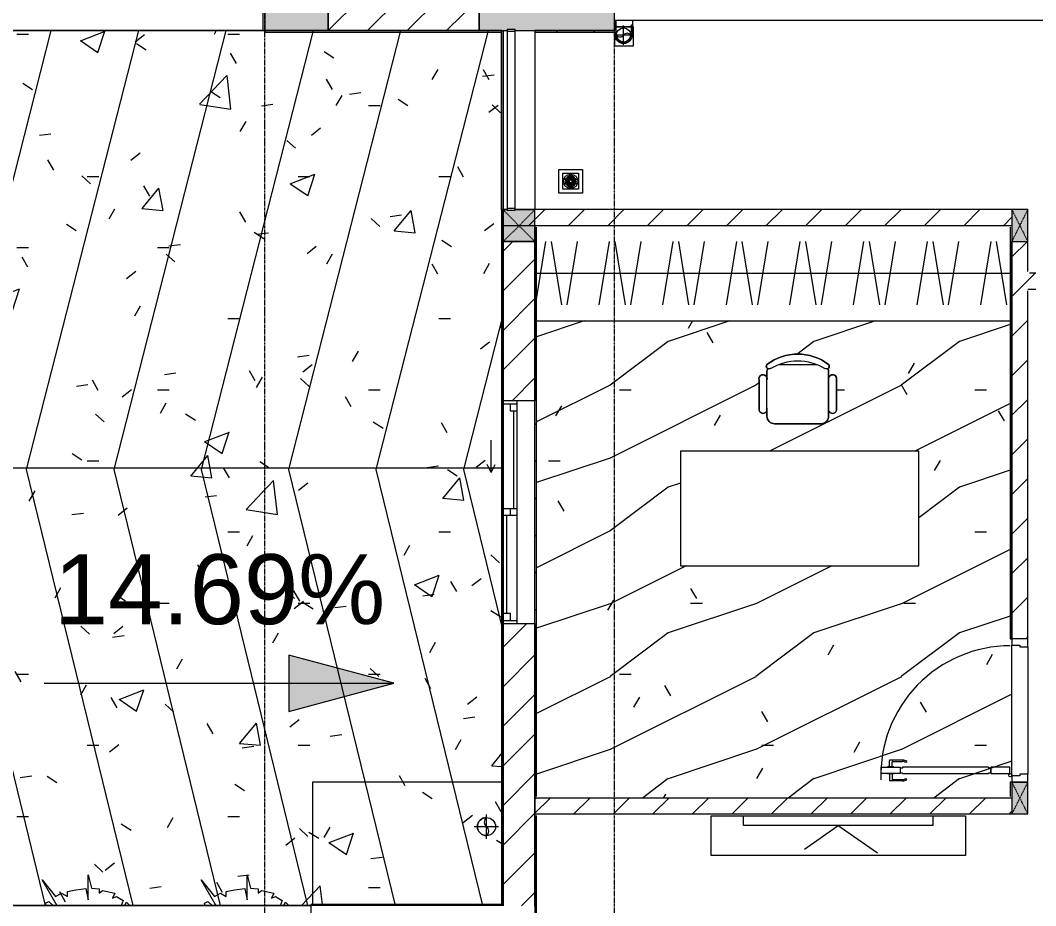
# Model space of a CAD drawing. Header units: millimetres. Extents: x 5357 to 259384, y -16348 to 109893.
# Drawn here: x 104415 to 110803, y 64260 to 69827 of the extents above; entities that cross this region are included whole.
import ezdxf

# ---------------------------------------------------------------- set-up
doc = ezdxf.new("R2010")
doc.units = ezdxf.units.MM
for name, pattern in [('Dash', [6, 3, -3]), ('Grid Line', [22.225, 12.7, -3.175, 3.175, -3.175]), ('IMPORT-CENTER _3_', [10.16, 6.35, -1.27, 1.27, -1.27]), ('IMPORT-Overhead', [3.96875, 2.38125, -1.5875])]:
    doc.linetypes.add(name, pattern=pattern)
for name, color, linetype, lineweight in [('0-1', 7, 'Continuous', 5), ('A-AREA-1', 30, 'IMPORT-Overhead', 9), ('A-DETL-GENF-1', 53, 'Continuous', 9), ('A-DETL-THIN', 151, 'Continuous', 9), ('A-DOOR-1', 254, 'Continuous', 9), ('A-DOOR-2', 53, 'Continuous', 9), ('A-FLOR', 192, 'Continuous', 9), ('A-FLOR-1', 53, 'Continuous', 9), ('A-FLOR-HRAL-1', 254, 'Continuous', 9), ('A-FLOR-HRAL-2', 53, 'Continuous', 9), ('A-FLOR-PATT', 8, 'Continuous', 9), ('A-FLOR-PATT-1', 10, 'Continuous', 9), ('A-GLAZ', 151, 'Continuous', 9), ('A-WALL', 113, 'Continuous', 9), ('A-WALL-1', 9, 'Continuous', 18), ('A-WALL-2', 53, 'Continuous', 9), ('A-WALL-3', 113, 'Continuous', 18), ('A-WALL-PATT', 111, 'Continuous', 9), ('A-WALL-PATT-1', 10, 'Continuous', 9), ('A-WALL-PATT-2', 53, 'Continuous', 9), ('G-ANNO-DIMS', 111, 'Continuous', 9), ('G-IMPT', 8, 'Continuous', 9), ('G-IMPT-2', 8, 'IMPORT-CENTER _3_', 9), ('I-FURN', 30, 'Continuous', 9), ('I-FURN-1', 254, 'Continuous', 9), ('I-WALL-1', 9, 'Continuous', 18), ('L-PLNT-1', 7, 'Continuous', 9), ('M-EQPM', 50, 'Continuous', 9), ('S-COLS', 52, 'Continuous', 9), ('S-COLS-1', 253, 'Continuous', 5), ('S-COLS-2', 9, 'Continuous', 18), ('S-COLS-3', 53, 'Continuous', 9), ('S-COLS-4', 254, 'Continuous', 9), ('S-COLS-5', 52, 'Continuous', 18), ('S-COLS-6', 52, 'Dash', 9), ('S-COLS-HDLN', 52, 'Dash', 9), ('S-COLS-HDLN-1', 53, 'Dash', 9), ('S-GRID-1', 1, 'Grid Line', 9)]:
    doc.layers.add(name, color=color, linetype=linetype, lineweight=lineweight)
doc.styles.add('Arial_10', font='arial_0.ttf', dxfattribs={"height": 440})
pattern_1 = [(45, (0, 0), (-124.4508, 124.4508), [])]
pattern_2 = [(45, (0, 0), (-116.67262, 116.67262), [])]

# ---------------------------------------------------------------- blocks, each defined once
blk = doc.blocks.new('NCV_TKTC_KET CAU_rvt-1-TKCS_MB CẢNH QUAN CÂY XANH')
at = {"layer": 'S-COLS-1'}
for points in [[(108152.6, 69761.9), (108152.6, 70111.9), (107302.6, 70111.9), (107302.6, 69761.9), (107477.5, 69761.9), (107477.5, 69769), (107527.5, 69769), (107527.5, 69761.9), (107638.8, 69761.9)], [(106027.6, 69761.9), (106352.4, 69761.9), (106352.4, 69961.9), (106027.6, 69961.9), (106027.6, 69956.9), (105977.6, 69956.9), (105977.6, 69961.9), (105952.4, 69961.9), (105952.4, 69761.9), (105977.6, 69761.9)]]:
    blk.add_hatch(color=256, dxfattribs=at).paths.add_polyline_path(points)
at = {"layer": 'S-COLS-2'}
for p, q in [((107302.6, 70111.9), (107302.6, 69761.9)), ((108152.6, 69761.9), (108152.6, 70111.9)), ((105952.4, 69961.9), (105952.4, 69761.9)), ((106352.4, 69761.9), (106352.4, 69961.9)), ((105952.4, 69761.9), (106352.4, 69761.9)), ((107302.6, 69761.9), (107477.5, 69761.9)), ((107527.5, 69761.9), (108152.6, 69761.9))]:
    blk.add_line(p, q, dxfattribs=at)
blk = doc.blocks.new('DOOR_CW_01 CANH MO-PANEL KINH - DIW_01-900x2200-CỬA GỖ VÂN LAMINATE-553393-TKCS_MB CẢNH QUAN CÂY XANH')
at = {"layer": 'A-DETL-GENF-1'}
for p, q in [((-399, 831.8), (-397, 831.8)), ((-399, 792.2), (-399, 831.8)), ((-397, 872), (-357, 872)), ((-397, 752), (-397, 872)), ((-397, 792.2), (-397, 831.8)), ((-357, 872), (-357, 752)), ((-357, 792.2), (-357, 831.8)), ((-355, 831.8), (-357, 831.8)), ((-355, 792.2), (-355, 831.8)), ((-442, 737), (-442, 816.5)), ((-399, 820.5), (-438, 820.5)), ((-434, 799.5), (-434, 737)), ((-399, 803.5), (-430, 803.5)), ((-397, 792.2), (-399, 792.2)), ((-357, 792.2), (-355, 792.2)), ((-355, 820.5), (-316, 820.5)), ((-355, 803.5), (-324, 803.5)), ((-320, 799.5), (-320, 737)), ((-312, 737), (-312, 816.5)), ((-433.9, 711.2), (-427.3, 715.8)), ((-357, 752), (-397, 752)), ((-397, 738), (-391, 738)), ((-397, 738), (-397, 196)), ((-363, 752), (-391, 752)), ((-391, 752), (-391, 738)), ((-363, 738), (-363, 752)), ((-357, 738), (-363, 738)), ((-357, 196), (-357, 738)), ((-320.1, 711.2), (-326.7, 715.8)), ((-397, 196), (-391, 196)), ((-391, 196), (-391, 182)), ((-357, 196), (-363, 196)), ((-363, 182), (-363, 196)), ((-357, 182), (-397, 182)), ((-397, 182), (-397, 62)), ((-391, 182), (-363, 182)), ((-357, 62), (-357, 182)), ((-397, 62), (-357, 62))]:
    blk.add_line(p, q, dxfattribs=at)
blk.add_circle((-407, 60), 10, dxfattribs=at)
for centre, radius, start, end in [((-407, 60), 814, 360, 92), ((-438, 816.5), 4, 90, 180), ((-430, 799.5), 4, 90, 180), ((-324, 799.5), 4, 360, 90), ((-316, 816.5), 4, 0, 90), ((-397, 737), 45, 180, 215), ((-397, 737), 37, 180, 215), ((-357, 737), 37, 325, 0), ((-357, 737), 45, 325, 0)]:
    blk.add_arc(centre, radius, start, end, dxfattribs=at)
at = {"layer": 'A-DOOR-2'}
for p, q in [((-410, 50), (-450, 50)), ((-450, 50), (-450, -50)), ((-410, 0), (-410, 50)), ((-400, 0), (-410, 0)), ((-407, 50), (-382, 50)), ((-400, -50), (-400, 0)), ((410, 0), (400, 0)), ((400, 0), (400, -50)), ((450, 50), (410, 50)), ((410, 50), (410, 0)), ((450, -50), (450, 50)), ((-450, -50), (-400, -50)), ((400, -50), (450, -50))]:
    blk.add_line(p, q, dxfattribs=at)
blk = doc.blocks.new('TU DO LV A - TU DO LV A-348230-TKCS_MB CẢNH QUAN CÂY XANH')
at = {"layer": 'I-FURN'}
for p, q in [((0, 600), (0, 590)), ((10, 136.3), (68.9, 499)), ((169, 101), (104.4, 499)), ((202.5, 101), (267.1, 499)), ((404.3, 101), (468.9, 499)), ((569, 101), (504.4, 499)), ((602.5, 101), (667.1, 499)), ((804.3, 101), (868.9, 499)), ((969, 101), (904.4, 499)), ((1002.5, 101), (1067.1, 499)), ((1204.3, 101), (1268.9, 499)), ((1369, 101), (1304.4, 499)), ((1402.5, 101), (1467.1, 499)), ((1604.3, 101), (1668.9, 499)), ((1769, 101), (1704.4, 499)), ((1802.5, 101), (1867.1, 499)), ((2004.3, 101), (2068.9, 499)), ((2169, 101), (2104.4, 499)), ((2202.5, 101), (2267.1, 499)), ((2404.3, 101), (2468.9, 499)), ((2569, 101), (2504.4, 499)), ((2602.5, 101), (2667.1, 499)), ((2804.3, 101), (2868.9, 499)), ((2969, 101), (2904.4, 499)), ((10, 300), (2990, 300)), ((10, 0), (2990, 0))]:
    blk.add_line(p, q, dxfattribs=at)
at = {"layer": 'I-FURN-1'}
for p, q in [((0, 600), (0, 590)), ((10, 0), (2990, 0))]:
    blk.add_line(p, q, dxfattribs=at)
blk = doc.blocks.new('BAN LV A - BAN LV A_dwg_ban hoc2-348006-TKCS_MB CẢNH QUAN CÂY XANH')
at = {"layer": 'I-FURN'}
for p, q in [((-194.4, 388.8), (-194.4, 113.4)), ((145.8, 437.4), (-145.8, 437.4)), ((194.4, 113.4), (194.4, 388.8)), ((-243, 354.4), (-243, 162)), ((194.4, 351.4), (194.4, 150.8)), ((243.7, 162), (243.7, 354.4)), ((-120.5, 64.8), (120.5, 64.8))]:
    blk.add_line(p, q, dxfattribs=at)
at = {"layer": 'I-FURN', "flags": 128}
blk.add_lwpolyline([(-737.8, 610.5), (-737.8, 1330.5), (-154.9, 1330.5), (762.2, 1330.5), (762.2, 610.5)], close=True, dxfattribs=at)
at = {"layer": 'I-FURN'}
for centre, radius, start, end in [((-145.8, 388.8), 48.6, 90, 180), ((145.8, 388.8), 48.6, 360, 90), ((-218.7, 347.3), 25.3, 343.7398, 163.7398), ((219.4, 347.3), 25.3, 16.2602, 170.70537), ((-218.7, 154.9), 25.3, 163.7398, 16.2602), ((219.4, 154.9), 25.3, 189.29463, 16.2602), ((-180.2, 75.4), 17.8, 57.97259, 216.69006), ((-145.8, 113.4), 48.6, 180, 207.58444), ((0, 324), 324, 233.1301, 306.8699), ((0, 359.3), 318.2, 237.57575, 302.42425), ((180.2, 75.4), 17.8, 323.30994, 122.02741), ((145.8, 113.4), 48.6, 332.41556, 0)]:
    blk.add_arc(centre, radius, start, end, dxfattribs=at)
blk = doc.blocks.new('BAN LV A - BAN LV A_dwg-348005-TKCS_MB CẢNH QUAN CÂY XANH')
at = {"extrusion": (0, 0, -1), "zscale": -1, "rotation": 180}
blk.add_blockref('BAN LV A - BAN LV A_dwg_ban hoc2-348006-TKCS_MB CẢNH QUAN CÂY XANH', (-729, 1383.7), dxfattribs=at)
blk = doc.blocks.new('BAN LV A - BAN LV A-348231-TKCS_MB CẢNH QUAN CÂY XANH')
at = {"layer": 'I-FURN-1'}
for p, q in [((486, 1221.7), (486, 1029.3)), ((534.6, 1270.3), (534.6, 1235.9)), ((923.4, 1232.9), (923.4, 1270.3)), ((972.7, 1029.3), (972.7, 1221.7)), ((534.6, 1029.3), (534.6, 994.9)), ((923.4, 994.9), (923.4, 1032.3)), ((583.2, 946.3), (874.8, 946.3)), ((1491.2, 773.2), (-8.8, 773.2)), ((-8.8, 773.2), (-8.8, 53.2)), ((1491.2, 53.2), (1491.2, 773.2)), ((-8.8, 53.2), (1491.2, 53.2))]:
    blk.add_line(p, q, dxfattribs=at)
for centre, radius, start, end in [((729, 1059.7), 324, 53.1301, 126.8699), ((548.9, 1308.3), 17.8, 143.30994, 240.59603), ((583.2, 1270.3), 48.6, 152.41556, 180), ((909.2, 1308.3), 17.8, 299.40397, 36.69006), ((874.8, 1270.3), 48.6, 360, 27.58444), ((510.3, 1228.8), 25.3, 16.2602, 196.2602), ((948.4, 1228.8), 25.3, 343.7398, 170.70537), ((510.3, 1036.4), 25.3, 196.2602, 343.7398), ((948.4, 1036.4), 25.3, 189.29463, 343.7398), ((583.2, 994.9), 48.6, 180, 270), ((874.8, 994.9), 48.6, 270, 360)]:
    blk.add_arc(centre, radius, start, end, dxfattribs=at)
blk.add_blockref('BAN LV A - BAN LV A_dwg-348005-TKCS_MB CẢNH QUAN CÂY XANH', (0, 0))
blk = doc.blocks.new('Railing - 50 x 10mm-457210-TKCS_MB CẢNH QUAN CÂY XANH')
at = {"layer": 'A-FLOR-HRAL-2'}
for p, q in [((25, 5), (-25, 5)), ((-25, 5), (-25, -5)), ((25, -5), (25, 5)), ((-25, -5), (25, -5))]:
    blk.add_line(p, q, dxfattribs=at)
blk = doc.blocks.new('Railing - Railing-840168-TKCS_MB CẢNH QUAN CÂY XANH')
at = {"layer": 'A-FLOR-HRAL-2'}
for p, q in [((84569, 60498.3), (84569, 59383.3)), ((84619, 59383.3), (84619, 60498.3))]:
    blk.add_line(p, q, dxfattribs=at)
for p in [(84594, 60503.3), (84594, 59378.3)]:
    blk.add_blockref('Railing - 50 x 10mm-457210-TKCS_MB CẢNH QUAN CÂY XANH', p)
blk = doc.blocks.new('G1_SOF - BO TRU - 100x200-V58-TKCS_MB CẢNH QUAN CÂY XANH')
at = {"layer": 'S-COLS-3'}
blk.add_hatch(color=256, dxfattribs=at).paths.add_polyline_path([(50, -100), (50, 100), (-50, 100), (-50, -100)])
at = {"layer": 'S-COLS-2'}
for p, q in [((50, 100), (-50, 100)), ((-50, 100), (-50, -100)), ((50, -100), (50, 100)), ((-50, -100), (50, -100))]:
    blk.add_line(p, q, dxfattribs=at)
at = {"layer": 'S-COLS-HDLN-1'}
for p, q in [((50, 100), (-50, -100)), ((-50, 100), (50, -100))]:
    blk.add_line(p, q, dxfattribs=at)
blk = doc.blocks.new('RES_BAN AN - RES_BAN AN-V90-TKCS_MB CẢNH QUAN CÂY XANH')
at = {"layer": 'I-FURN-1'}
for p, q in [((0, 250), (1600, 250)), ((0, 0), (0, 250)), ((1600, 250), (1600, 0)), ((1600, 0), (0, 0))]:
    blk.add_line(p, q, dxfattribs=at)
blk = doc.blocks.new('KE TIVI-2 - KE TIVI-2-V91-TKCS_MB CẢNH QUAN CÂY XANH')
at = {"layer": 'I-FURN-1'}
for p, q in [((0, 60), (-245.7, 232.1)), ((213, 209.1), (0, 60)), ((-595.6, 60), (595.6, 60)), ((-595.6, 0), (-595.6, 60)), ((595.6, 0), (-595.6, 0)), ((595.6, 60), (595.6, 0))]:
    blk.add_line(p, q, dxfattribs=at)
blk = doc.blocks.new('NCV_TKTC_TANG 1_rvt-1-TKCS_MB CẢNH QUAN CÂY XANH')
at = {"layer": 'A-FLOR-PATT-1'}
h = blk.add_hatch(dxfattribs=at)
h.set_pattern_fill('FP_5', color=256, style=0, pattern_type=2)
h.set_pattern_definition([(0, (0, 0), (1788.16, 447.04), [73.762, -1267.358, 73.762, -1267.358, -7152.64]), (0, (0, 0), (1788.16, 447.04), [-2682.24, 73.762, -2608.478, 73.762, -1267.358, -3129.28]), (0, (0, 0), (1788.16, 447.04), [-6705.6, 73.762, -820.318, 73.762, -2161.438]), (120, (670.56, 223.5), (-1281.228, 1325.072), [73.762, -1267.358, 73.762, -8419.998]), (120, (670.56, 223.5), (-1281.228, 1325.072), [-1414.882, -1267.358, 73.762, -2608.478, -4470.4]), (120, (670.56, 223.5), (-1281.228, 1325.072), [-5364.48, 73.762, -1267.358, 73.762, -3055.518]), (120, (670.56, 223.5), (-1281.228, 1325.072), [-6779.362, -820.318, 73.762, -2161.438]), (240, (894.1, 1117.6), (-506.932, -1772.112), [73.762, -1267.358, 73.762, -8419.998]), (240, (894.1, 1117.6), (-506.932, -1772.112), [-1414.882, -1267.358, 73.762, -2608.478, -4470.4]), (240, (894.1, 1117.6), (-506.932, -1772.112), [-5364.48, 73.762, -1267.358, 73.762, -3055.518]), (240, (894.1, 1117.6), (-506.932, -1772.112), [-6779.362, -820.318, 73.762, -2161.438])])
h.paths.add_polyline_path([(110652.5, 64936.9), (110652.5, 64946.9), (110642.6, 64946.9), (110642.6, 65037.4), (110652.6, 65037.4), (110652.6, 65937.4), (110642.6, 65937.4), (110642.6, 67936.9), (107662.6, 67936.9), (107662.6, 64936.9), (110642.6, 64936.9)])
h.paths.add_polyline_path([(108568.1, 66397.4), (108568.1, 67117.4), (110068.1, 67117.4), (110068.1, 66397.4), (109454.4, 66397.4)])
h.paths.add_polyline_path([(109451.7, 67290.5), (109147.5, 67292.2), (109129.6, 67301.7), (109125.7, 67304.7), (109118, 67314.8), (109113.1, 67326.5), (109111.5, 67339.1), (109111.5, 67373.5), (109104.8, 67362.5), (109093.6, 67356.1), (109080.7, 67356.1), (109069.5, 67362.5), (109062.9, 67376.5), (109065, 67585.2), (109075.3, 67595.2), (109086.6, 67598.3), (109099.3, 67595.2), (109108.8, 67586.1), (109111.5, 67586.1), (109112.9, 67626.1), (109117, 67637), (109110.8, 67642.9), (109108.9, 67646.7), (109113.5, 67664.4), (109162.1, 67694.3), (109217.7, 67715.7), (109276.1, 67726.5), (109335.6, 67726.5), (109394.1, 67715.7), (109454.4, 67691.3), (109500.3, 67663.1), (109501, 67642.9), (109494.8, 67637), (109498.9, 67626.1), (109500.3, 67614.5), (109500.3, 67577.1), (109509.8, 67593), (109521.4, 67598), (109534.9, 67596.3), (109545, 67588.6), (109547.8, 67584.4), (109549.6, 67565.9), (109547.8, 67370.6), (109538.5, 67359.1), (109526.8, 67355.3), (109514.7, 67357.6), (109505.1, 67365.2), (109500.3, 67370.6), (109498.6, 67326.5), (109493.8, 67314.8), (109480.5, 67300.5), (109476, 67297), (109464.3, 67292.2), (109454.4, 67290.9)])
h = blk.add_hatch(dxfattribs=at)
h.set_pattern_fill('FP_4', color=256, style=0, pattern_type=2)
h.set_pattern_definition([(216.87, (366.52, 916.3), (2748.89673, 1832.6049), [458.15, -4123.35]), (206.565, (916.3, 641.4), (-916.3012, -916.2996), [1024.455, -1024.455]), (198.435, (916.3, 183.26), (-1832.59854, -916.30195), [579.52, -2318.076])])
h.paths.add_polyline_path([(110652.5, 64936.9), (110652.5, 64946.9), (110642.6, 64946.9), (110642.6, 65037.4), (110652.6, 65037.4), (110652.6, 65937.4), (110642.6, 65937.4), (110642.6, 67936.9), (107662.6, 67936.9), (107662.6, 64936.9), (110642.6, 64936.9)])
h.paths.add_polyline_path([(108568.1, 66397.4), (108568.1, 67117.4), (110068.1, 67117.4), (110068.1, 66397.4), (109454.4, 66397.4)])
h.paths.add_polyline_path([(109451.7, 67290.5), (109147.5, 67292.2), (109129.6, 67301.7), (109125.7, 67304.7), (109118, 67314.8), (109113.1, 67326.5), (109111.5, 67339.1), (109111.5, 67373.5), (109104.8, 67362.5), (109093.6, 67356.1), (109080.7, 67356.1), (109069.5, 67362.5), (109062.9, 67376.5), (109065, 67585.2), (109075.3, 67595.2), (109086.6, 67598.3), (109099.3, 67595.2), (109108.8, 67586.1), (109111.5, 67586.1), (109112.9, 67626.1), (109117, 67637), (109110.8, 67642.9), (109108.9, 67646.7), (109113.5, 67664.4), (109162.1, 67694.3), (109217.7, 67715.7), (109276.1, 67726.5), (109335.6, 67726.5), (109394.1, 67715.7), (109454.4, 67691.3), (109500.3, 67663.1), (109501, 67642.9), (109494.8, 67637), (109498.9, 67626.1), (109500.3, 67614.5), (109500.3, 67577.1), (109509.8, 67593), (109521.4, 67598), (109534.9, 67596.3), (109545, 67588.6), (109547.8, 67584.4), (109549.6, 67565.9), (109547.8, 67370.6), (109538.5, 67359.1), (109526.8, 67355.3), (109514.7, 67357.6), (109505.1, 67365.2), (109500.3, 67370.6), (109498.6, 67326.5), (109493.8, 67314.8), (109480.5, 67300.5), (109476, 67297), (109464.3, 67292.2), (109454.4, 67290.9)])
at = {"layer": 'A-WALL-PATT-1'}
h = blk.add_hatch(dxfattribs=at)
h.set_pattern_fill('FP_2', color=256, style=0, pattern_type=2)
h.set_pattern_definition(pattern_1)
h.paths.add_polyline_path([(110652.6, 68536.9), (110652.6, 68636.9), (107527.5, 68634.6), (107527.5, 68634), (107477.5, 68636.2), (107477.5, 68636.9), (107452.6, 68636.9), (107452.6, 68536.9), (109454.4, 68536.9)])
h = blk.add_hatch(dxfattribs=at)
h.set_pattern_fill('FP_2', color=256, style=0, pattern_type=2)
h.set_pattern_definition(pattern_1)
h.paths.add_polyline_path([(110752.6, 64936.9), (110752.5, 65037.4), (110752.5, 65036.9), (110752.5, 64936.9)])
h.paths.add_polyline_path([(110702.6, 65937.4), (110752.6, 65937.4), (110752.6, 68436.9), (110652.6, 68436.9), (110652.6, 65937.4), (110664.8, 65937.4)])
h = blk.add_hatch(dxfattribs=at)
h.set_pattern_fill('FP_2', color=256, style=0, pattern_type=2)
h.set_pattern_definition(pattern_1)
h.paths.add_polyline_path([(111752.6, 68136.9), (111752.6, 68236.9), (111702.6, 68236.9), (111702.6, 68136.9), (111742.6, 68136.9)])
h.paths.add_polyline_path([(110802.6, 68136.9), (110802.6, 68236.9), (110752.6, 68236.9), (110752.6, 68136.9)])
h = blk.add_hatch(dxfattribs=at)
h.set_pattern_fill('FP_2', color=256, style=0, pattern_type=2)
h.set_pattern_definition(pattern_1)
h.paths.add_polyline_path([(110652.5, 64836.9), (110652.5, 64936.9), (107652.6, 64936.9), (107652.6, 64836.9), (109454.4, 64836.9)])
at = {"layer": 'A-WALL-PATT-2'}
h = blk.add_hatch(dxfattribs=at)
h.set_pattern_fill('FP_10', color=256, style=0, pattern_type=2)
h.set_pattern_definition(pattern_2)
h.paths.add_polyline_path([(108152.6, 69751.9), (108152.6, 69761.9), (107652.6, 69761.9), (107652.6, 69751.9)])
h = blk.add_hatch(dxfattribs=at)
h.set_pattern_fill('FP_10', color=256, style=0, pattern_type=2)
h.set_pattern_definition(pattern_2)
h.paths.add_polyline_path([(107662.6, 64936.9), (107662.6, 68526.9), (107652.6, 68526.9), (107652.6, 64936.9)])
h = blk.add_hatch(dxfattribs=at)
h.set_pattern_fill('FP_10', color=256, style=0, pattern_type=2)
h.set_pattern_definition(pattern_2)
h.paths.add_polyline_path([(110652.5, 64946.9), (110652.5, 65037.4), (110642.6, 65037.4), (110642.6, 64946.9)])
h.paths.add_polyline_path([(110642.6, 65937.4), (110652.6, 65937.4), (110652.6, 68526.9), (110642.6, 68526.9), (110642.6, 65945.4)])
h = blk.add_hatch(dxfattribs=at)
h.set_pattern_fill('FP_10', color=256, style=0, pattern_type=2)
h.set_pattern_definition(pattern_2)
h.paths.add_polyline_path([(107662.6, 61962), (107662.6, 62085.3), (107652.6, 62085.3), (107652.6, 61962)])
h.paths.add_polyline_path([(107652.6, 63885.3), (107662.6, 63885.3), (107662.6, 64826.9), (107652.6, 64826.9), (107652.6, 64525.9)])
at = {"layer": 'A-FLOR-1'}
for p, q in [((110652.6, 65077.4), (110652.6, 65897.4)), ((110752.6, 65887.4), (110752.6, 65087.4))]:
    blk.add_line(p, q, dxfattribs=at)
at = {"layer": 'A-WALL-1'}
for p, q in [((107477.5, 68636.9), (107452.6, 68636.9)), ((107452.6, 68636.9), (107452.6, 68536.9)), ((110652.6, 68636.9), (107527.5, 68636.9)), ((107452.6, 68536.9), (110652.6, 68536.9)), ((110802.6, 68236.9), (110762.6, 68236.9)), ((110652.5, 64936.9), (107652.6, 64936.9)), ((107652.6, 64936.9), (107652.6, 64836.9)), ((110752.6, 64836.9), (110752.6, 64936.9)), ((107652.6, 64836.9), (110652.5, 64836.9))]:
    blk.add_line(p, q, dxfattribs=at)
at = {"layer": 'A-WALL-2'}
for p, q in [((107452.6, 68636.9), (107452.6, 69761.9)), ((107652.6, 69751.9), (107652.6, 68636.9)), ((110652.6, 68436.9), (110652.6, 65937.4)), ((110652.6, 65937.4), (110652.6, 68436.9)), ((110752.6, 68247), (110752.6, 68436.9)), ((110752.6, 68136.9), (110802.6, 68136.9)), ((110752.6, 65937.4), (110752.6, 68127)), ((110652.6, 65077.4), (110652.6, 65897.4)), ((110752.6, 65887.4), (110752.6, 65087.4)), ((110752.6, 64936.9), (110752.6, 65037.4))]:
    blk.add_line(p, q, dxfattribs=at)
at = {"layer": 'I-WALL-1'}
for p, q in [((108152.6, 69836.9), (108152.6, 69826.9)), ((108152.6, 69826.9), (108152.6, 69761.9)), ((108162.6, 69826.9), (111542.6, 69826.9)), ((108162.6, 69751.9), (108162.6, 69826.9)), ((108152.6, 69761.9), (107652.6, 69761.9)), ((107652.6, 69761.9), (107652.6, 69751.9)), ((107652.6, 69751.9), (108152.6, 69751.9)), ((108152.6, 69751.9), (108162.6, 69751.9)), ((107652.6, 68526.9), (107652.6, 67435.3)), ((107662.6, 64946.9), (107662.6, 68526.9)), ((110642.6, 68526.9), (110642.6, 65937.4)), ((107652.6, 66035.3), (107652.6, 64936.9)), ((110642.6, 65937.4), (110652.6, 65937.4)), ((110652.6, 65037.4), (110642.6, 65037.4)), ((110642.6, 65037.4), (110642.6, 64946.9)), ((107652.6, 64936.9), (107662.6, 64936.9)), ((107652.6, 64826.9), (107652.6, 63885.3)), ((107662.6, 63885.3), (107662.6, 64826.9))]:
    blk.add_line(p, q, dxfattribs=at)
at = {"layer": 'A-DOOR-1', "rotation": 89.99999999999882}
blk.add_blockref('DOOR_CW_01 CANH MO-PANEL KINH - DIW_01-900x2200-CỬA GỖ VÂN LAMINATE-553393-TKCS_MB CẢNH QUAN CÂY XANH', (110702.6, 65487.4), dxfattribs=at)
at = {"layer": 'A-FLOR-HRAL-1'}
blk.add_blockref('Railing - Railing-840168-TKCS_MB CẢNH QUAN CÂY XANH', (22908.5, 9260.7), dxfattribs=at)
at = {"layer": 'I-FURN-1'}
for name, p in [('TU DO LV A - TU DO LV A-348230-TKCS_MB CẢNH QUAN CÂY XANH', (107652.6, 67936.9)), ('BAN LV A - BAN LV A-348231-TKCS_MB CẢNH QUAN CÂY XANH', (108576.8, 66344.2))]:
    blk.add_blockref(name, p, dxfattribs=at)
at = {"layer": 'I-FURN-1', "rotation": 180}
for name, p in [('RES_BAN AN - RES_BAN AN-V90-TKCS_MB CẢNH QUAN CÂY XANH', (110360.8, 64824.9)), ('KE TIVI-2 - KE TIVI-2-V91-TKCS_MB CẢNH QUAN CÂY XANH', (109560.8, 64824.9))]:
    blk.add_blockref(name, p, dxfattribs=at)
at = {"layer": 'S-COLS-4'}
for p in [(110702.6, 68536.9), (110702.5, 64936.9)]:
    blk.add_blockref('G1_SOF - BO TRU - 100x200-V58-TKCS_MB CẢNH QUAN CÂY XANH', p, dxfattribs=at)
blk = doc.blocks.new('1_FAMILY RVT - W01-WxH 1400x1400xmm-389822-TKCS_MB CẢNH QUAN CÂY XANH')
at = {"layer": 'A-GLAZ'}
for p, q in [((248.4, 172.39), (299.2, 197.79)), ((248.4, 172.39), (299.2, 146.99)), ((248.4, 172.39), (451.6, 172.39)), ((-700, 96.19), (-700, -103.81)), ((700, 96.19), (-700, 96.19)), ((-700, 96.19), (-636.5, 96.19)), ((-680.95, 96.19), (-680.95, 7.29)), ((-636.5, 96.19), (-22.225, 96.19)), ((-636.5, 96.19), (-636.5, 51.74)), ((-636.5, 73.965), (-22.225, 73.965)), ((-22.225, 7.29), (-22.225, 96.19)), ((-22.225, 96.19), (22.225, 96.19)), ((22.225, 96.19), (680.95, 96.19)), ((22.225, 96.19), (22.225, 7.29)), ((680.95, 96.19), (700, 96.19)), ((680.95, 96.19), (680.95, 7.29)), ((700, -103.81), (700, 96.19)), ((-700, 7.29), (-680.95, 7.29)), ((-636.5, 51.74), (-680.95, 51.74)), ((-680.95, 7.29), (-22.225, 7.29)), ((22.225, 51.74), (-22.225, 51.74)), ((-22.225, 7.29), (22.225, 7.29)), ((22.225, 29.515), (636.5, 29.515)), ((22.225, 7.29), (636.5, 7.29)), ((636.5, 51.74), (636.5, 7.29)), ((680.95, 51.74), (636.5, 51.74)), ((636.5, 7.29), (700, 7.29)), ((-700, -103.81), (700, -103.81))]:
    blk.add_line(p, q, dxfattribs=at)
blk = doc.blocks.new('TKTC_XREF_251221_MB TANG 1 - TKTC_XREF_260130_MB TANG 1_dwg_CUM U_DN100-V269-TKCS_MB CẢNH QUAN CÂY XANH')
at = {"layer": 'G-IMPT'}
blk.add_hatch(color=256, dxfattribs=at).paths.add_polyline_path([(61, 0), (58.9, -15.8), (52.8, -30.5), (43.1, -43.1), (30.5, -52.8), (15.8, -58.9), (0, -61), (0, -57), (14.8, -55.1), (37, -42.8), (40.3, -40.3), (49.4, -28.5), (55.1, -14.8), (57, 0), (55.1, 14.8), (49.4, 28.5), (40.3, 40.3), (28.5, 49.4), (14.8, 55.1), (0, 57), (0, 61), (15.8, 58.9), (30.5, 52.8), (43.1, 43.1), (52.8, 30.5), (58.9, 15.8)])
for p, q in [((-71.7, 59.2), (-66.9, 59.2)), ((-20.7, 69), (0, 69)), ((-79.1, -63.4), (-79.1, -66.6)), ((-76.6, -63.4), (-76.6, -66.6)), ((-74.6, -63.4), (-74.6, -66.6)), ((-72.7, -60.7), (-72.7, -69.3)), ((-66.9, -62.1), (-71.7, -62.1)), ((-66.9, -67.9), (-71.7, -67.9)), ((-65, -69), (0, -69))]:
    blk.add_line(p, q, dxfattribs=at)
at = {"layer": 'G-IMPT', "flags": 128}
for points in [[(-65, 57.3), (-66.9, 57.3), (-66.9, 59.2)], [(-20.7, 61), (0, 61), (0, 57)], [(-72.7, -62.4), (-78.1, -62.4), (-78.1, -67.6), (-72.7, -67.6)], [(-71.7, -70.8), (-66.9, -70.8), (-66.9, -59.2), (-71.7, -59.2)], [(-66.9, -59.2), (-66.9, -57.3), (-65, -57.3), (-65, -72.7), (-66.9, -72.7), (-66.9, -70.8)], [(-65, -61), (0, -61), (0, -57)]]:
    blk.add_lwpolyline(points, dxfattribs=at)
at = {"layer": 'G-IMPT'}
for centre, radius, start, end in [((0, 0), 69, 270, 90), ((0, 0), 61, 270, 90), ((0, 0), 57, 270, 90), ((-78.1, -63.4), 0.96, 90, 180), ((-78.1, -66.6), 0.96, 180, 270), ((-71.1, -60.7), 1.56, 112.61986, 247.38014), ((-67.9, -65), 4.8, 143.1301, 216.8699), ((-71.1, -69.3), 1.56, 112.61986, 247.38014)]:
    blk.add_arc(centre, radius, start, end, dxfattribs=at)
blk = doc.blocks.new('TKTC_XREF_251221_MB TANG 1 - TKTC_XREF_260130_MB TANG 1_dwg_$cc-4202114-TKCS_MB CẢNH QUAN CÂY XANH')
at = {"layer": 'G-IMPT'}
blk.add_circle((0, 0), 0.5, dxfattribs=at)
for centre, radius, start, end in [((0, 0), 0.5, 90, 270), ((0.188, 0.25), 0.313, 126.8699, 233.1301), ((-0.188, -0.25), 0.313, 306.8699, 53.1301)]:
    blk.add_arc(centre, radius, start, end, dxfattribs=at)
at = {"layer": 'G-IMPT-2'}
for p, q in [((-0.673, 0), (0.673, 0)), ((0, -0.673), (0, 0.673))]:
    blk.add_line(p, q, dxfattribs=at)
blk = doc.blocks.new('TKTC_XREF_251221_MB TANG 1 - TKTC_XREF_260130_MB TANG 1_dwg_THU NUOC - THU NUOC-444531-TKCS_MB TẦNG 1-4202124-TKCS_MB CẢNH QUAN CÂY XANH')
at = {"layer": 'M-EQPM'}
for p, q in [((-23.3, 10.8), (40.9, 10.8)), ((40.9, 4.8), (-23.3, 4.8)), ((-11, 23.3), (28.5, 23.3)), ((28.5, 17.3), (-11, 17.3)), ((-1.1, 35.6), (18.5, 35.6)), ((18.5, 29.6), (-1.1, 29.6)), ((-23.3, -13.6), (40.9, -13.6)), ((40.9, -19.6), (-23.3, -19.6)), ((-11, -26.1), (28.5, -26.1)), ((28.5, -32.1), (-11, -32.1)), ((-1.1, -38.5), (18.5, -38.5)), ((18.5, -44.5), (-1.1, -44.5))]:
    blk.add_line(p, q, dxfattribs=at)
at = {"layer": 'M-EQPM', "flags": 128}
for points in [[(83.7, -79.4), (83.7, 70.6), (-66.3, 70.6), (-66.3, -79.4)], [(58.7, -54.4), (58.7, 45.6), (-41.3, 45.6), (-41.3, -54.4)]]:
    blk.add_lwpolyline(points, close=True, dxfattribs=at)
for points in [[(-23.3, -1.2), (0.7, -1.2), (0.7, -7.2), (-23.3, -7.2)], [(40.9, -7.2), (16.7, -7.2), (16.7, -1.2), (40.9, -1.2)]]:
    blk.add_lwpolyline(points, dxfattribs=at)
at = {"layer": 'M-EQPM'}
for centre, radius, start, end in [((8.7, -4.4), 45, 360, 180), ((8.7, -4.4), 45, 360, 180), ((-23.3, 7.8), 3, 90, 270), ((-11, 20.3), 3, 90, 270), ((-1.1, 32.6), 3, 90, 270), ((18.5, 32.6), 3, 270, 90), ((28.5, 20.3), 3, 270, 90), ((40.9, 7.8), 3, 270, 90), ((8.7, -4.4), 45, 180, 360), ((8.7, -4.4), 45, 180, 360), ((-23.3, -4.2), 3, 90, 270), ((-23.3, -16.6), 3, 90, 270), ((-11, -29.1), 3, 90, 270), ((-1.1, -41.5), 3, 90, 270), ((18.5, -41.5), 3, 270, 90), ((28.5, -29.1), 3, 270, 90), ((40.9, -4.2), 3, 270, 90), ((40.9, -16.6), 3, 270, 90)]:
    blk.add_arc(centre, radius, start, end, dxfattribs=at)
blk = doc.blocks.new('TKTC_XREF_251221_MB TANG 1 - TKTC_XREF_260130_MB TANG 1_dwg_$cc-V296-TKCS_MB CẢNH QUAN CÂY XANH')
at = {"layer": 'G-IMPT'}
blk.add_circle((0, 0), 0.5, dxfattribs=at)
for centre, radius, start, end in [((0, 0), 0.5, 90, 270), ((0.188, 0.25), 0.313, 126.8699, 233.1301), ((-0.188, -0.25), 0.313, 306.8699, 53.1301)]:
    blk.add_arc(centre, radius, start, end, dxfattribs=at)
at = {"layer": 'G-IMPT-2'}
for p, q in [((0, -0.673), (0, 0.673)), ((-0.673, 0), (0.673, 0))]:
    blk.add_line(p, q, dxfattribs=at)
blk = doc.blocks.new('TKTC_XREF_251221_MB TANG 1 - TKTC_XREF_260130_MB TANG 1_dwg-4202109-TKCS_MB CẢNH QUAN CÂY XANH')
at = {"layer": 'G-IMPT'}
blk.add_line((-94999.2, -331594.7), (-94999.2, -331679.8), dxfattribs=at)
at = {"layer": 'G-IMPT', "flags": 128}
for points in [[(-94999.2, -331679.8), (-94879.7, -331679.8), (-94879.7, -331559.8), (-94989.1, -331559.8)], [(-94989.1, -331559.8), (-94883.3, -331559.8), (-94883.3, -331519.8), (-94989.1, -331519.8)], [(-95709.2, -336309.7), (-96899, -336309.7), (-96899, -337078.1)]]:
    blk.add_lwpolyline(points, dxfattribs=at)
for name, p, xscale, yscale, zscale, rotation in [('TKTC_XREF_251221_MB TANG 1 - TKTC_XREF_260130_MB TANG 1_dwg_$cc-4202114-TKCS_MB CẢNH QUAN CÂY XANH', (-94941.7, -331612.6), 90.00000000005122, 90.00000000005122, 90.00000000005122, 90.37402677993775), ('TKTC_XREF_251221_MB TANG 1 - TKTC_XREF_260130_MB TANG 1_dwg_$cc-V296-TKCS_MB CẢNH QUAN CÂY XANH', (-95804, -336589.1), 113.7150000000073, 113.7150000000073, 113.7150000000073, 359.9990086636432)]:
    blk.add_blockref(name, p, dxfattribs=dict(xscale=xscale, yscale=yscale, zscale=zscale, rotation=rotation))
at = {"extrusion": (0, 0, -1), "xscale": 0.7894736842105242, "yscale": 0.7894736842105242, "zscale": -0.7894736842105242, "rotation": 269.9999999984438}
blk.add_blockref('TKTC_XREF_251221_MB TANG 1 - TKTC_XREF_260130_MB TANG 1_dwg_CUM U_DN100-V269-TKCS_MB CẢNH QUAN CÂY XANH', (94941.5, -331611.1), dxfattribs=at)
at = {"extrusion": (0, 0, -1), "zscale": -1}
blk.add_blockref('TKTC_XREF_251221_MB TANG 1 - TKTC_XREF_260130_MB TANG 1_dwg_THU NUOC - THU NUOC-444531-TKCS_MB TẦNG 1-4202124-TKCS_MB CẢNH QUAN CÂY XANH', (95265.6, -332527.3), dxfattribs=at)
blk = doc.blocks.new('TKTC_XREF_251221_MB TANG 1 - TKTC_XREF_251221_MB TANG 1-2038492-TKCS_MB CẢNH QUAN CÂY XANH')
blk.add_blockref('TKTC_XREF_251221_MB TANG 1 - TKTC_XREF_260130_MB TANG 1_dwg-4202109-TKCS_MB CẢNH QUAN CÂY XANH', (169499.1, 384109.7))
blk = doc.blocks.new('CAY MAI VAN PHUC - CAY DUC SOC_dwg-V380-TKCS_MB CẢNH QUAN CÂY XANH')
at = {"layer": 'G-IMPT', "flags": 128}
for points in [[(-247, -342), (-366.2, -550.4), (-259.8, -417.5), (-213.3, -444.1), (-166.7, -417.5), (-166.7, -457.4), (-100.2, -470.7), (-19.9, -481.4), (-0.5, -390.9), (-0.5, -590.3), (26.2, -484), (86, -477.3), (86, -444.1), (112.6, -464), (212.4, -444.1), (192.4, -404.2), (225.7, -417.5), (278.9, -384.3), (261.4, -342)], [(-335.2, -342), (-339.6, -364.4), (-313, -377.6), (-277.4, -342)], [(288.3, -342), (305.5, -371), (334.5, -342)]]:
    blk.add_lwpolyline(points, dxfattribs=at)
blk = doc.blocks.new('CAY MAI VAN PHUC - CAY BONG TRANG-V381-TKCS_MB CẢNH QUAN CÂY XANH')
at = {"extrusion": (0, 0, -1), "xscale": 0.7894736842105263, "yscale": 0.7894736842105263, "zscale": -0.7894736842105263, "rotation": 180}
blk.add_blockref('CAY MAI VAN PHUC - CAY DUC SOC_dwg-V380-TKCS_MB CẢNH QUAN CÂY XANH', (0, 0), dxfattribs=at)
blk = doc.blocks.new('CAY MAI VAN PHUC - CAY DUC SOC_dwg-V382-TKCS_MB CẢNH QUAN CÂY XANH')
at = {"layer": 'G-IMPT', "flags": 128}
for points in [[(646.1, -19.4), (677.9, -18.8), (646.1, -16.6)], [(-247, -342), (-366.2, -550.4), (-259.8, -417.5), (-213.3, -444.1), (-166.7, -417.5), (-166.7, -457.4), (-100.2, -470.7), (-19.9, -481.4), (-0.5, -390.9), (-0.5, -590.3), (26.2, -484), (86, -477.3), (86, -444.1), (112.6, -464), (212.4, -444.1), (192.4, -404.2), (225.7, -417.5), (278.9, -384.3), (261.4, -342)], [(-335.2, -342), (-339.6, -364.4), (-313, -377.6), (-277.4, -342)], [(288.3, -342), (305.5, -371), (334.5, -342)]]:
    blk.add_lwpolyline(points, dxfattribs=at)
blk = doc.blocks.new('CAY MAI VAN PHUC - CAY BONG TRANG-V383-TKCS_MB CẢNH QUAN CÂY XANH')
at = {"extrusion": (0, 0, -1), "xscale": 0.7894736842105263, "yscale": 0.7894736842105263, "zscale": -0.7894736842105263, "rotation": 180}
blk.add_blockref('CAY MAI VAN PHUC - CAY DUC SOC_dwg-V382-TKCS_MB CẢNH QUAN CÂY XANH', (0, 0), dxfattribs=at)
blk = doc.blocks.new('G1_SOF - BO TRU - 200x200-3051103-TKCS_MB CẢNH QUAN CÂY XANH')
at = {"layer": 'S-COLS-HDLN'}
for p, q in [((-100, -100), (100, 100)), ((100, -100), (-100, 100))]:
    blk.add_line(p, q, dxfattribs=at)

msp = doc.modelspace()

# ---------------------------------------------------------------- hatches: boundary and pattern name
at = {"layer": 'A-FLOR-PATT'}
h = msp.add_hatch(dxfattribs=at)
h.set_pattern_fill('FP_12', color=256, style=0, pattern_type=2)
h.set_pattern_definition([(0, (2222.87, 0), (1769.175, 447.04), [72.978, -1253.903, 72.978, -8330.601]), (0, (2222.87, 0), (1769.175, 447.04), [-1399.86, -1253.903, 72.978, -2580.784, -4422.937]), (0, (2222.87, 0), (1769.175, 447.04), [-5307.524, 72.978, -1253.903, 72.978, -3023.077]), (0, (2222.87, 0), (1769.175, 447.04), [-6707.384, -811.609, 72.978, -2138.49]), (119.736, (2886.3, 223.5), (-1267.6273, 1325.0694), [73.567, -1264.008, -8471.305]), (119.736, (2886.3, 223.5), (-1267.6273, 1325.0694), [-1337.574, 73.567, -1264.008, -7133.731]), (119.736, (2886.3, 223.5), (-1267.6273, 1325.0694), [-2675.149, 73.567, -2601.582, -4458.582]), (119.736, (2886.3, 223.5), (-1267.6273, 1325.0694), [-5350.298, 73.567, -1264.008, -3121.007]), (119.736, (2886.3, 223.5), (-1267.6273, 1325.0694), [-6687.872, 73.567, -818.15, -2229.291]), (119.736, (2886.3, 223.5), (-1267.6273, 1325.0694), [-7579.59, 73.567, -2155.724]), (240.264, (3107.46, 1117.6), (-501.5532, -1772.1109), [73.567, -1264.008, -8471.305]), (240.264, (3107.46, 1117.6), (-501.5532, -1772.1109), [-1337.574, 73.567, -1264.008, -7133.731]), (240.264, (3107.46, 1117.6), (-501.5532, -1772.1109), [-2675.149, 73.567, -2601.582, -4458.582]), (240.264, (3107.46, 1117.6), (-501.5532, -1772.1109), [-5350.298, 73.567, -1264.008, -3121.007]), (240.264, (3107.46, 1117.6), (-501.5532, -1772.1109), [-6687.872, 73.567, -818.15, -2229.291]), (240.264, (3107.46, 1117.6), (-501.5532, -1772.1109), [-7579.59, 73.567, -2155.724])])
h.paths.add_polyline_path([(97752.6, 61490.5), (97766.5, 61637.1), (97796.3, 61824.3), (97846.8, 62040.5), (97899.4, 62215.1), (97963.2, 62388.1), (98038.1, 62557.9), (98123.6, 62723.5), (98219.6, 62883.8), (98341.3, 63058.6), (98451.8, 63198.2), (98573.9, 63334.6), (98713.5, 63471.7), (98840.5, 63582.9), (98989.2, 63697.7), (99165.7, 63815.4), (99316.1, 63903.2), (99493.1, 63991.7), (99660.9, 64063.1), (99825.5, 64122.2), (100006.5, 64174.6), (100190.4, 64215.6), (100376.6, 64245), (100564.2, 64262.7), (100752.6, 64268.6), (100752.6, 64261.9), (106242.5, 64261.9), (106242.5, 64268.6), (107442.5, 64268.6), (107442.5, 69751.9), (105952.6, 69751.9), (105952.4, 69761.9), (102191.8, 69761.9), (97852.6, 69761.9), (97852.6, 69741.9), (97752.6, 69741.9), (97752.6, 61567.2)])
h.paths.add_polyline_path([(114039.1, 65984.9), (114152.2, 65984.9), (114152.2, 66734.9), (113902.2, 66734.9), (113902.2, 65984.9), (114036.4, 65984.9)])
h.paths.add_polyline_path([(107452.5, 68635.3), (107452.6, 68636.9), (107452.5, 68636.9)])
h = msp.add_hatch(dxfattribs=at)
h.set_pattern_fill('FP_13', color=256, style=0, pattern_type=2)
h.set_pattern_definition([(50.301, (2222.9, 0), (1586.199, -140.26), [166.907, -1835.976]), (354.947, (2222.9, 0), (-306.856, 1681.298), [132.699, -1459.689]), (100.343, (2355, -11.7), (1279.35, 1541.038), [142.423, -1566.648]), (46.49, (2222.9, 447), (2360.172, -369.954), [250.184, -2752.02]), (96.566, (2419.6, 416.2), (2066.97, 2177.357), [213.68, -2350.457]), (351.091, (2222.9, 447), (2066.98, 2177.346), [199.083, -2189.91]), (21.205, (2444, 335.3), (1320.035, -899.944), [166.09, -1826.988]), (325.716, (2444, 335.3), (538.081, 1620.856), [133.135, -1464.485]), (71.635, (2554, 260.3), (1858.126, 720.919), [142.32, -1565.517]), (37.796, (2222.87, 0), (26.8888, 744.0844), [73.27, -1374.361, 73.27, -1414.326, -1470.944]), (37.796, (2222.87, 0), (26.8888, 744.0844), [-2935.227, 73.27, -1397.674]), (7.58, (2222.9, 0), (581.7633, 881.5933), [72.992, -771.944, 72.992, -1335.972, -558.498]), (7.58, (2222.9, 0), (581.7633, 881.5933), [-2253.9, 72.992, -485.507]), (327.222, (1729.7, 0), (1180.5313, -50.4195), [73.205, -481.381, 73.205, -1657.104, -2295.988]), (327.222, (1729.7, 0), (1180.5313, -50.4195), [-2284.896, 73.205, -2222.782]), (317.195, (1508.6, 0), (1289.698, 223.749), [73.337, -648.921, 73.337, -1077.831, -1633.414]), (317.195, (1508.6, 0), (1289.698, 223.749), [-1873.425, 73.337, -1560.077])])
h.paths.add_polyline_path([(97752.6, 61490.5), (97766.5, 61637.1), (97796.3, 61824.3), (97846.8, 62040.5), (97899.4, 62215.1), (97963.2, 62388.1), (98038.1, 62557.9), (98123.6, 62723.5), (98219.6, 62883.8), (98341.3, 63058.6), (98451.8, 63198.2), (98573.9, 63334.6), (98713.5, 63471.7), (98840.5, 63582.9), (98989.2, 63697.7), (99165.7, 63815.4), (99316.1, 63903.2), (99493.1, 63991.7), (99660.9, 64063.1), (99825.5, 64122.2), (100006.5, 64174.6), (100190.4, 64215.6), (100376.6, 64245), (100564.2, 64262.7), (100752.6, 64268.6), (100752.6, 64261.9), (106242.5, 64261.9), (106242.5, 64268.6), (107442.5, 64268.6), (107442.5, 69751.9), (105952.6, 69751.9), (105952.4, 69761.9), (102191.8, 69761.9), (97852.6, 69761.9), (97852.6, 69741.9), (97752.6, 69741.9), (97752.6, 61567.2)])
h.paths.add_polyline_path([(114039.1, 65984.9), (114152.2, 65984.9), (114152.2, 66734.9), (113902.2, 66734.9), (113902.2, 65984.9), (114036.4, 65984.9)])
h.paths.add_polyline_path([(107452.5, 68635.3), (107452.6, 68636.9), (107452.5, 68636.9)])
at = {"layer": 'A-WALL-PATT'}
h = msp.add_hatch(dxfattribs=at)
h.set_pattern_fill('FP_1', color=256, style=0, pattern_type=2)
h.set_pattern_definition(pattern_1)
h.paths.add_polyline_path([(107302.6, 69761.9), (107302.6, 69961.9), (106352.4, 69961.9), (106352.4, 69761.9), (107033.5, 69761.9)])
h = msp.add_hatch(dxfattribs=at)
h.set_pattern_fill('FP_1', color=256, style=0, pattern_type=2)
h.set_pattern_definition(pattern_1)
h.paths.add_polyline_path([(107452.6, 64258.6), (107652.6, 64258.6), (107652.6, 66035.3), (107452.6, 66035.3), (107452.6, 64268.6)])
h.paths.add_polyline_path([(107604.6, 67435.3), (107652.6, 67435.3), (107652.6, 68435.3), (107452.6, 68435.3), (107452.6, 67435.3)])
at = {"layer": 'G-ANNO-DIMS'}
msp.add_hatch(color=256, dxfattribs=at).paths.add_polyline_path([(106764.9, 65658.3), (106104.9, 65835.1), (106104.9, 65481.4)])
at = {"layer": 'S-COLS-1'}
msp.add_hatch(color=256, dxfattribs=at).paths.add_polyline_path([(107652.4, 68435.3), (107652.4, 68635.3), (107452.4, 68635.3), (107452.4, 68435.3)])

# ---------------------------------------------------------------- linework, layer by layer
at = {"layer": 'A-AREA-1'}
for p, q in [((100752.6, 69761.9), (105952.4, 69761.9)), ((106242.5, 64261.9), (100752.6, 64261.9))]:
    msp.add_line(p, q, dxfattribs=at)
at = {"layer": 'A-DETL-THIN'}
for p, q in [((100752.6, 69761.9), (107452.5, 69761.9)), ((104607.7, 69761.9), (103902.5, 67003)), ((105157.7, 69761.9), (104452.5, 67003)), ((105707.7, 69761.9), (105002.5, 67003)), ((106257.7, 69761.9), (105552.5, 67003)), ((106807.7, 69761.9), (106102.5, 67003)), ((107357.7, 69761.9), (106652.5, 67003)), ((107452.5, 69761.9), (107452.5, 64261.9)), ((107452.5, 67980.9), (107202.5, 67003)), ((107452.5, 67011.9), (97752.6, 67011.9)), ((103902.5, 67003), (104572.4, 64261.9)), ((104452.5, 67003), (105122.4, 64261.9)), ((105002.5, 67003), (105672.4, 64261.9)), ((105552.5, 67003), (106222.4, 64261.9)), ((106102.5, 67003), (106772.4, 64261.9)), ((106652.5, 67003), (107322.4, 64261.9)), ((107202.5, 67003), (107452.5, 65980.1)), ((107452.5, 64261.9), (100752.6, 64261.9))]:
    msp.add_line(p, q, dxfattribs=at)
at = {"layer": 'A-FLOR'}
msp.add_line((100752.6, 64261.9), (106242.5, 64261.9), dxfattribs=at)
at = {"layer": 'A-WALL'}
for p, q in [((105942.6, 69761.9), (105942.6, 73098.5)), ((105952.4, 69761.9), (97752.6, 69761.9)), ((107442.5, 68635.3), (107442.5, 69751.9)), ((107452.5, 69761.9), (107452.5, 68635.3)), ((107452.5, 64268.6), (107452.5, 68435.3)), ((107652.6, 68435.3), (107452.6, 68435.3)), ((107452.6, 68435.3), (107452.6, 67435.3)), ((107452.6, 66035.3), (107452.6, 64268.6))]:
    msp.add_line(p, q, dxfattribs=at)
at = {"layer": 'A-WALL-3'}
for p, q in [((106352.4, 69961.9), (106352.4, 69761.9)), ((107302.6, 69761.9), (107302.6, 69961.9)), ((107442.6, 69761.9), (105952.6, 69761.9)), ((105952.6, 69761.9), (105952.6, 69751.9)), ((105952.6, 69751.9), (107442.6, 69751.9)), ((107442.6, 69751.9), (107442.6, 69761.9)), ((107452.5, 68635.3), (107442.5, 68635.3)), ((107442.5, 68635.3), (107442.5, 64268.6)), ((107452.5, 68435.3), (107452.5, 68635.3)), ((107652.6, 67435.3), (107652.6, 68435.3)), ((107652.6, 64258.6), (107652.6, 66035.3)), ((106242.5, 64268.6), (106242.5, 64025.4)), ((107442.5, 64268.6), (106242.5, 64268.6)), ((107452.5, 64258.6), (107452.5, 64268.6)), ((107452.6, 64268.6), (107452.6, 64258.6))]:
    msp.add_line(p, q, dxfattribs=at)
at = {"layer": 'G-ANNO-DIMS'}
for p, q in [((106764.9, 65658.3), (106104.9, 65835.1)), ((106104.9, 65835.1), (106104.9, 65481.4)), ((104564.9, 65658.3), (106764.9, 65658.3)), ((106104.9, 65481.4), (106764.9, 65658.3))]:
    msp.add_line(p, q, dxfattribs=at)
at = {"layer": 'S-COLS'}
msp.add_line((107452.4, 68435.3), (107652.4, 68435.3), dxfattribs=at)
at = {"layer": 'S-COLS-5'}
for p, q in [((107477.5, 68635.3), (107452.4, 68635.3)), ((107452.4, 68635.3), (107452.4, 68435.3)), ((107652.4, 68635.3), (107527.5, 68635.3)), ((107652.4, 68435.3), (107652.4, 68635.3))]:
    msp.add_line(p, q, dxfattribs=at)
at = {"layer": 'S-GRID-1'}
for p, q in [((105952.6, 20960.6), (105952.6, 80482.7)), ((108152.6, 20960.6), (108152.6, 80482.7))]:
    msp.add_line(p, q, dxfattribs=at)

# ---------------------------------------------------------------- block references
at = {"layer": '0-1'}
for name in ['NCV_TKTC_KET CAU_rvt-1-TKCS_MB CẢNH QUAN CÂY XANH', 'NCV_TKTC_TANG 1_rvt-1-TKCS_MB CẢNH QUAN CÂY XANH']:
    msp.add_blockref(name, (0, 0), dxfattribs=at)
at = {"layer": 'A-GLAZ', "rotation": 90}
msp.add_blockref('1_FAMILY RVT - W01-WxH 1400x1400xmm-389822-TKCS_MB CẢNH QUAN CÂY XANH', (107548.8, 66735.3), dxfattribs=at)
at = {"layer": 'L-PLNT-1'}
for name, p in [('CAY MAI VAN PHUC - CAY BONG TRANG-V381-TKCS_MB CẢNH QUAN CÂY XANH', (104842.6, 63988.6)), ('CAY MAI VAN PHUC - CAY BONG TRANG-V383-TKCS_MB CẢNH QUAN CÂY XANH', (105842.6, 63988.6))]:
    msp.add_blockref(name, p, dxfattribs=at)
at = {"layer": 'M-EQPM'}
msp.add_blockref('TKTC_XREF_251221_MB TANG 1 - TKTC_XREF_251221_MB TANG 1-2038492-TKCS_MB CẢNH QUAN CÂY XANH', (33652.6, 17236.9), dxfattribs=at)
at = {"layer": 'S-COLS-6', "rotation": 180}
msp.add_blockref('G1_SOF - BO TRU - 200x200-3051103-TKCS_MB CẢNH QUAN CÂY XANH', (107552.4, 68535.3), dxfattribs=at)

# ---------------------------------------------------------------- texts
at = {"layer": 'G-ANNO-DIMS', "insert": (104625.7, 66470.2), "char_height": 440, "width": 2494.063, "attachment_point": 1, "line_spacing_factor": 0.941778, "style": 'Arial_10'}
msp.add_mtext('14.69%', dxfattribs=at)

doc.saveas('drawing.dxf')
